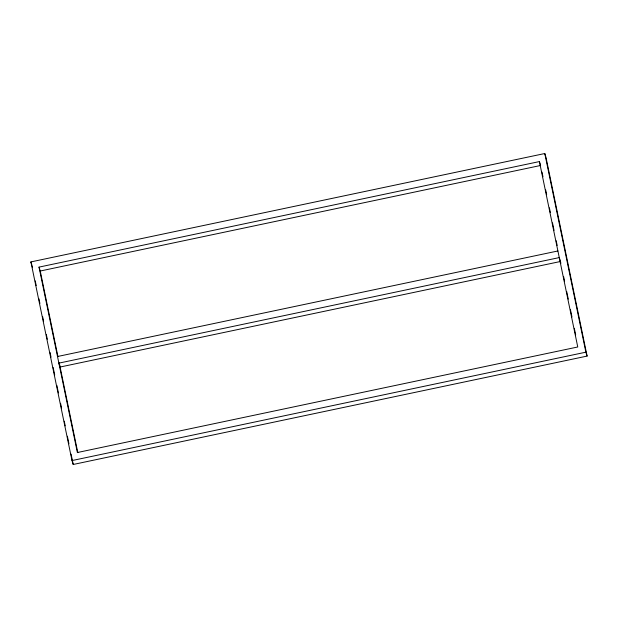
<?xml version="1.0" encoding="UTF-8"?>
<svg xmlns="http://www.w3.org/2000/svg" width="618" height="618" viewBox="0 0 618 618"><rect width="100%" height="100%" fill="white"/><g stroke="black" fill="none" stroke-linecap="round" stroke-linejoin="round"><path stroke-width="0.93" d="M30.9 261.916L544.782 153.527L546.003 157.435L587.1 356.084L73.218 464.473L71.997 460.565L30.9 261.916L31.881 265.037M539.406 161.576L577.76 346.984L77.374 452.523L39.019 267.115L539.406 161.576L540.379 164.697M39.019 267.115L40.24 271.016L540.626 165.477M57.513 356.509L557.899 250.97M71.997 460.565L585.879 352.183L587.1 356.084M560.248 260.711L559.267 257.59L58.88 363.129L60.1 367.03L560.487 261.491L560.881 263.376M544.782 153.527L585.879 352.183M541.986 172.067L542.959 176.771M545.686 189.942L546.66 194.647M549.387 207.826L550.36 212.53M552.5 222.882L554.06 230.406M556.2 240.757L557.173 245.462M563.608 276.547L564.582 281.252M566.721 291.603L568.274 299.135M570.414 309.487L571.974 317.011M574.307 328.305L575.675 334.894M40.24 271.016L57.953 356.648M59.243 362.89L77.814 452.662M32.121 265.817L32.515 267.702M35.241 280.881L36.215 285.586M38.942 298.772L39.915 303.477M42.642 316.655L43.615 321.368M46.342 334.547L47.316 339.251M50.043 352.43L51.016 357.142M53.156 367.494L54.716 375.026M56.856 385.385L58.416 392.917M60.556 403.276L61.53 407.98M64.257 421.159L65.23 425.872M67.377 436.223L68.93 443.755M71.078 454.114L73.218 464.473"/></g></svg>
